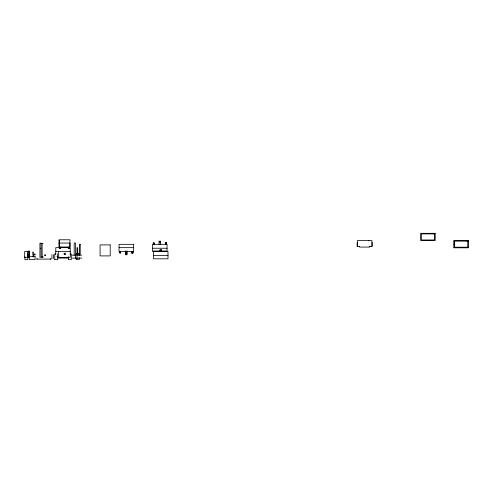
<?xml version="1.0" encoding="UTF-8"?>
<svg xmlns="http://www.w3.org/2000/svg" width="493" height="493" viewBox="0 0 493 493"><rect width="100%" height="100%" fill="white"/><g stroke="black" fill="none" stroke-linecap="round" stroke-linejoin="round"><path stroke-width="0.74" d="M60.263 247.018L60.263 248.614L59.394 248.614L59.394 240.356M68.663 247.018L68.663 248.614L69.531 248.614L69.531 247.018M132.814 251.566L132.808 253.162L131.945 253.162L131.945 251.566M45.51 255.399C44.493 253.199 44.241 257.063 45.374 255.343M65.021 254.178C63.449 251.794 63.868 255.953 64.965 254.32M45.492 255.06L45.448 255.534M126.005 253.531C124.809 254.634 127.576 254.998 126.707 253.618M453.868 241.145L454.306 241.145L454.306 245.261M467.919 241.145L468.35 241.145M165.451 242.901L166.314 242.883L166.314 244.041L165.451 244.041M165.451 242.957L166.314 242.957M58.963 243.061L69.963 243.061L69.963 247.018L58.963 247.018L58.963 239.777L69.963 239.777L69.963 247.018M165.451 243.049L166.314 243.049M153.286 243.172L154.155 243.172M165.451 243.172L166.314 243.172M153.286 243.308L154.155 243.308M165.451 243.308L166.314 243.308M41.843 243.53L43.002 243.53M153.286 243.462L154.155 243.462M165.451 243.462L166.314 243.462M153.286 243.61L154.155 243.61M165.451 243.61L166.314 243.61M153.286 243.752L154.155 243.752M165.451 243.752L166.314 243.752M165.451 243.961L166.314 243.961M453.868 244.183L454.306 244.183M359.594 246.358L357.135 246.358L357.135 242.334M369.732 246.358L372.19 246.358L372.19 242.334M453.868 247.221L454.306 247.221M467.919 247.221L468.35 247.221M119.053 247.659L133.535 247.659M40.654 248.164L40.691 248.743M152.565 248.238L167.047 248.238M160.034 250.845L161.482 250.845M153.286 250.986L160.188 250.986M161.722 250.986L166.32 250.986M28.058 251.171L29.216 251.171M55.777 251.566L70.252 251.566M131.945 251.88L132.808 251.88L132.808 253.014L131.945 253.014M131.945 251.935L132.808 251.935M131.945 252.028L132.808 252.028M119.781 252.145L120.649 252.145M131.945 252.145L132.808 252.145M119.781 252.287L120.649 252.287M131.945 252.287L132.808 252.287M125.573 252.293L127.021 252.293M119.781 252.434L120.649 252.434M131.945 252.434L132.808 252.434M119.781 252.589L120.649 252.589M131.945 252.589L132.808 252.589M119.781 252.724L120.649 252.724M131.945 252.724L132.808 252.724M131.945 252.847L132.808 252.847M131.945 252.995L132.808 252.94M29.216 253.649L29.062 251.171M125.573 253.741L127.021 253.741M29.216 253.938L29.062 257.291M76.292 253.957L79.188 253.957M72.101 255.189L75.731 255.189M76.618 255.189L81.752 255.189M153.514 255.479L167.996 255.479M41.887 256.779L43.045 256.779M28.058 257.291L29.216 257.291L29.136 251.171M28.058 257.358L29.216 257.358M41.843 257.358L43.045 257.358M72.101 258.085L75.731 258.085M76.674 258.085L81.752 258.085M36.987 259.084L50.816 259.084M54.76 259.608L57.656 259.675L57.656 253.883M76.292 259.608L79.188 259.675L79.188 257.531M166.32 244.331L166.314 242.735L165.451 242.735L165.451 244.331M371.901 246.358L371.901 240.566L357.425 240.566L357.425 246.358M369.732 246.235L369.732 247.079L359.594 247.079L359.594 246.235M368.863 240.566L368.863 240.997M167.047 251.566L167.047 244.331L152.565 244.331L152.565 251.566L167.996 251.566L167.996 258.807L153.514 258.807L153.514 251.566M161.482 251.566L161.482 249.396L160.034 249.396L160.034 251.566M160.527 244.331L160.527 241.145L159.079 241.145L159.079 244.331M154.155 244.331L154.155 242.735L153.286 242.735L153.286 244.331M127.021 250.845L127.021 254.752L125.573 254.752L125.573 250.845M120.649 251.566L120.649 253.162L119.781 253.162L119.781 251.566M79.188 255.571L79.188 253.883L76.292 253.883L76.292 254.733M77.715 253.913L77.715 247.659L76.988 247.659L76.988 253.913M76.988 254.61L76.988 258.665M76.292 258.572L76.292 259.675M75.632 254.431L75.632 243.024L74.184 243.024L74.184 255.189M75.398 254.61L75.398 258.665M71.269 253.883L71.269 259.675L68.373 259.675L68.373 256.779M70.542 253.34L70.542 254.228M69.531 247.307L69.531 248.466M68.663 247.307L68.663 248.466M68.083 257.026L68.083 258.085L57.946 258.085L57.946 257.026M65.187 252.841L65.187 254.752M60.263 247.307L60.263 248.466M59.394 247.307L59.394 248.466M58.673 251.566L58.673 257.358L70.252 257.358L70.252 247.659L55.777 247.659L55.777 254.462M57.077 256.422L57.077 256.97M55.487 253.34L55.487 254.228M54.76 253.883L54.76 259.675M53.527 254.61L53.527 258.665M51.938 254.61L51.938 258.665M50.816 258.215L50.816 259.373M42.133 243.53L42.133 257.358M36.987 258.215L36.987 259.373M35.114 253.883L35.114 255.041M34.535 253.883L34.535 255.041M33.678 255.694L33.678 256.853M33.407 253.883L33.407 255.041M33.308 252.077L33.308 253.236M33.099 255.694L33.099 256.853M32.729 252.077L32.729 253.236M32.828 253.883L32.828 255.041M29.001 251.171L29.001 257.291M27.83 253.883L27.83 259.675L24.933 259.675L24.933 256.779M159.245 241.718C159.954 243.93 160.964 240.153 159.245 241.718M435.183 233.325L420.702 233.325L420.702 240.566L435.183 240.566L435.183 233.325M433.735 233.904L422.15 233.904A0.869 0.869 0 0 0 421.281 234.773L421.281 239.117A0.869 0.869 0 0 0 422.15 239.986L433.735 239.986A0.869 0.869 0 0 0 434.604 239.117L434.604 234.773A0.869 0.869 0 0 0 433.735 233.904M468.35 240.566L453.868 240.566L453.868 247.8L468.35 247.8L468.35 240.566M466.902 241.145L455.316 241.145A0.869 0.869 0 0 0 454.447 242.014L454.447 246.358A0.869 0.869 0 0 0 455.316 247.221L466.902 247.221A0.869 0.869 0 0 0 467.771 246.358L467.771 242.014A0.869 0.869 0 0 0 466.902 241.145M41.085 243.172L39.927 243.172L39.927 257.358L41.085 257.358L41.085 243.172M80.23 244.331L79.509 244.331L79.509 254.61L80.23 254.61L80.23 244.331M133.535 244.331L119.053 244.331L119.053 251.566L133.535 251.566L133.535 244.331M110.204 244.91L100.067 244.91L100.067 255.91L110.204 255.91L110.204 244.91M27.546 251.566L24.65 251.566L24.65 257.358L27.546 257.358L27.546 251.566M35.108 256.68L29.315 256.68L29.315 259.577L35.108 259.577L35.108 256.68"/></g></svg>
